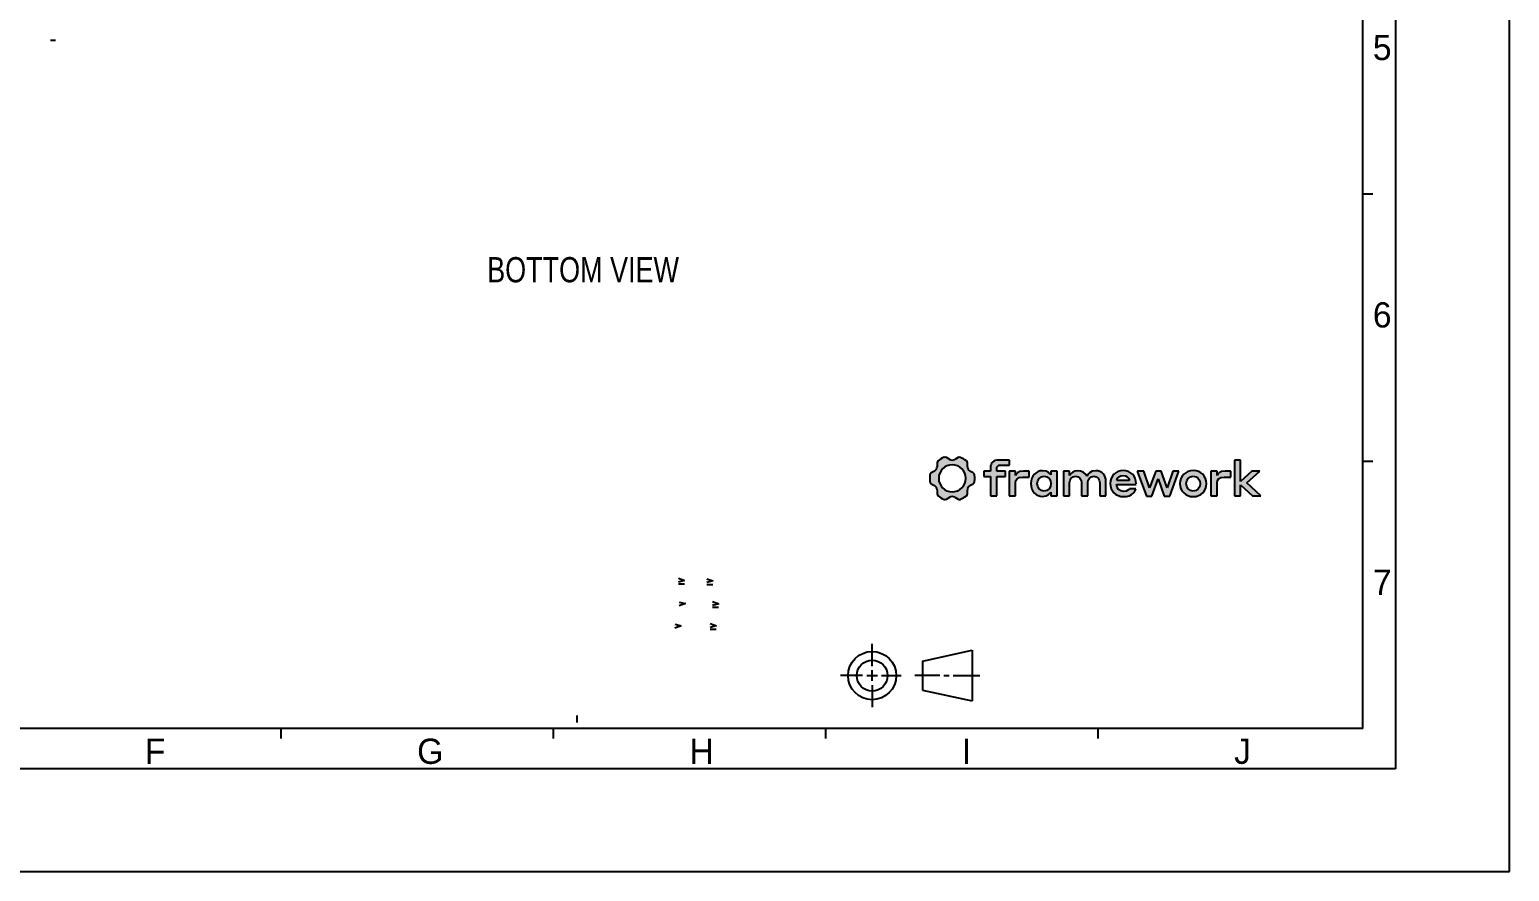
# Model space of a CAD drawing. Header units: millimetres. Extents: x 0 to 594, y 0 to 420.
# Drawn here: x 300.6 to 594, y 0 to 166.9 of the extents above; entities that cross this region are included whole.
import ezdxf

# ---------------------------------------------------------------- set-up
doc = ezdxf.new("R2010")
doc.units = ezdxf.units.MM
doc.header["$LTSCALE"] = 32.67
doc.layers.get('0').update_dxf_attribs({"linetype": 'CONTINUOUS'})
doc.styles.get("Standard").update_dxf_attribs({"font": 'txt', "width": 0.8})
doc.styles.add('TEXTSTYLE_2', font='txt')

# ---------------------------------------------------------------- blocks, each defined once
blk = doc.blocks.new('SYM301_BL0', base_point=(436.14, 48.55))
at = {"color": 2, "linetype": 'CONTINUOUS'}
for p, q in [((435.52, 49.12), (436.76, 48.66)), ((436.73, 48.66), (435.52, 48.34)), ((435.52, 47.98), (436.71, 47.98))]:
    blk.add_line(p, q, dxfattribs=at)
blk = doc.blocks.new('SYM301_BL1', base_point=(436.63, 52.94))
at = {"color": 2, "linetype": 'CONTINUOUS'}
for p, q in [((436.01, 53.51), (437.24, 53.05)), ((437.22, 53.05), (436.01, 52.73)), ((436.01, 52.37), (437.2, 52.37))]:
    blk.add_line(p, q, dxfattribs=at)
blk = doc.blocks.new('SYM301_BL2', base_point=(435.48, 57.45))
at = {"color": 2, "linetype": 'CONTINUOUS'}
for p, q in [((434.86, 58.02), (436.1, 57.56)), ((436.07, 57.56), (434.86, 57.24)), ((434.86, 56.88), (436.05, 56.88))]:
    blk.add_line(p, q, dxfattribs=at)
blk = doc.blocks.new('SYM001_BL3', base_point=(429.16, 48.62))
at = {"color": 2, "linetype": 'CONTINUOUS'}
for p, q in [((429.78, 48.69), (428.54, 48.23)), ((428.56, 49.01), (429.78, 48.69))]:
    blk.add_line(p, q, dxfattribs=at)
blk = doc.blocks.new('SYM001_BL4', base_point=(430, 53.01))
at = {"color": 2, "linetype": 'CONTINUOUS'}
for p, q in [((430.62, 53.08), (429.38, 52.62)), ((429.4, 53.39), (430.62, 53.08))]:
    blk.add_line(p, q, dxfattribs=at)
blk = doc.blocks.new('SYM301_BL5', base_point=(429.85, 57.55))
at = {"color": 2, "linetype": 'CONTINUOUS'}
for p, q in [((429.23, 58.12), (430.46, 57.66)), ((430.44, 57.66), (429.23, 57.34)), ((429.23, 56.97), (430.42, 56.97))]:
    blk.add_line(p, q, dxfattribs=at)

msp = doc.modelspace()

# ---------------------------------------------------------------- hatches: boundary and pattern name
at = {"linetype": 'CONTINUOUS'}
h = msp.add_hatch(color=2, dxfattribs=at)
h.paths.add_polyline_path([(523.09, 74.38), (524.33, 77.78), (525.57, 74.38), (526.68, 74.38), (528.47, 79.3), (527.27, 79.3), (526.15, 76.05), (524.96, 79.34), (523.86, 79.34), (522.66, 76.02), (521.53, 79.3), (520.18, 79.3), (522.01, 74.38)])
edge = h.paths.add_edge_path()
edge.add_line((492.35, 74.42), (492.35, 78.26))
edge.add_line((492.35, 78.26), (494.1, 78.26))
edge.add_line((494.1, 78.26), (494.1, 79.3))
edge.add_line((494.1, 79.3), (492.35, 79.3))
edge.add_line((492.35, 79.3), (492.35, 79.78))
edge.add_spline(control_points=[(492.35, 79.78), (492.35, 80.27), (492.58, 80.54), (493.12, 80.54)], knot_values=[0, 0, 0, 0, 1, 1, 1, 1], degree=3, periodic=0)
edge.add_line((493.12, 80.54), (494.85, 80.54))
edge.add_line((494.85, 80.54), (494.85, 81.52))
edge.add_line((494.85, 81.52), (492.75, 81.52))
edge.add_spline(control_points=[(492.75, 81.52), (491.64, 81.52), (491.11, 80.96), (491.11, 80.02)], knot_values=[0, 0, 0, 0, 1, 1, 1, 1], degree=3, periodic=0)
edge.add_line((491.11, 80.02), (491.11, 79.3))
edge.add_line((491.11, 79.3), (489.77, 79.3))
edge.add_line((489.77, 79.3), (489.77, 78.26))
edge.add_line((489.77, 78.26), (491.11, 78.26))
edge.add_line((491.11, 78.26), (491.11, 74.42))
edge.add_line((491.11, 74.42), (492.35, 74.42))
edge = h.paths.add_edge_path()
edge.add_line((496.05, 74.42), (496.05, 76.99))
edge.add_spline(control_points=[(496.05, 76.99), (496.05, 77.76), (496.43, 78.11), (497.47, 78.11)], knot_values=[0, 0, 0, 0, 1, 1, 1, 1], degree=3, periodic=0)
edge.add_line((497.47, 78.11), (498.77, 78.11))
edge.add_line((498.77, 78.11), (498.77, 79.33))
edge.add_line((498.77, 79.33), (497.63, 79.33))
edge.add_spline(control_points=[(497.63, 79.33), (496.55, 79.33), (496.18, 78.76), (496.05, 78.48)], knot_values=[0, 0, 0, 0, 1, 1, 1, 1], degree=3, periodic=0)
edge.add_line((496.05, 78.48), (496.05, 79.3))
edge.add_line((496.05, 79.3), (494.82, 79.3))
edge.add_line((494.82, 79.3), (494.82, 74.42))
edge.add_line((494.82, 74.42), (496.05, 74.42))
edge = h.paths.add_edge_path()
edge.add_line((504.31, 74.42), (504.31, 79.3))
edge.add_line((504.31, 79.3), (503.08, 79.3))
edge.add_line((503.08, 79.3), (503.08, 78.57))
edge.add_spline(control_points=[(503.08, 78.57), (502.97, 78.77), (502.48, 79.41), (501.44, 79.41)], knot_values=[0, 0, 0, 0, 1, 1, 1, 1], degree=3, periodic=0)
edge.add_spline(control_points=[(501.44, 79.41), (500.18, 79.41), (499.14, 78.44), (499.14, 76.86)], knot_values=[0, 0, 0, 0, 1, 1, 1, 1], degree=3, periodic=0)
edge.add_spline(control_points=[(499.14, 76.86), (499.14, 75.26), (500.18, 74.31), (501.43, 74.31)], knot_values=[0, 0, 0, 0, 1, 1, 1, 1], degree=3, periodic=0)
edge.add_spline(control_points=[(501.43, 74.31), (502.51, 74.31), (502.99, 74.99), (503.08, 75.19)], knot_values=[0, 0, 0, 0, 1, 1, 1, 1], degree=3, periodic=0)
edge.add_line((503.08, 75.19), (503.08, 74.42))
edge.add_line((503.08, 74.42), (504.31, 74.42))
edge = h.paths.add_edge_path()
edge.add_line((506.8, 74.42), (506.8, 77.02))
edge.add_spline(control_points=[(506.8, 77.02), (506.8, 77.78), (507.27, 78.31), (508, 78.31)], knot_values=[0, 0, 0, 0, 1, 1, 1, 1], degree=3, periodic=0)
edge.add_spline(control_points=[(508, 78.31), (508.72, 78.31), (509.16, 77.8), (509.16, 77.02)], knot_values=[0, 0, 0, 0, 1, 1, 1, 1], degree=3, periodic=0)
edge.add_line((509.16, 77.02), (509.16, 74.42))
edge.add_line((509.16, 74.42), (510.4, 74.42))
edge.add_line((510.4, 74.42), (510.4, 77.02))
edge.add_spline(control_points=[(510.4, 77.02), (510.4, 77.78), (510.87, 78.31), (511.6, 78.31)], knot_values=[0, 0, 0, 0, 1, 1, 1, 1], degree=3, periodic=0)
edge.add_spline(control_points=[(511.6, 78.31), (512.32, 78.31), (512.76, 77.8), (512.76, 77.02)], knot_values=[0, 0, 0, 0, 1, 1, 1, 1], degree=3, periodic=0)
edge.add_line((512.76, 77.02), (512.76, 74.42))
edge.add_line((512.76, 74.42), (514, 74.42))
edge.add_line((514, 74.42), (514, 77.27))
edge.add_spline(control_points=[(514, 77.27), (514, 78.51), (513.21, 79.41), (511.97, 79.41)], knot_values=[0, 0, 0, 0, 1, 1, 1, 1], degree=3, periodic=0)
edge.add_spline(control_points=[(511.97, 79.41), (510.94, 79.41), (510.4, 78.76), (510.18, 78.32)], knot_values=[0, 0, 0, 0, 1, 1, 1, 1], degree=3, periodic=0)
edge.add_spline(control_points=[(510.18, 78.32), (509.87, 78.98), (509.23, 79.41), (508.4, 79.41)], knot_values=[0, 0, 0, 0, 1, 1, 1, 1], degree=3, periodic=0)
edge.add_spline(control_points=[(508.4, 79.41), (507.52, 79.41), (506.98, 78.84), (506.8, 78.48)], knot_values=[0, 0, 0, 0, 1, 1, 1, 1], degree=3, periodic=0)
edge.add_line((506.8, 78.48), (506.8, 79.3))
edge.add_line((506.8, 79.3), (505.57, 79.3))
edge.add_line((505.57, 79.3), (505.57, 74.42))
edge.add_line((505.57, 74.42), (506.8, 74.42))
edge = h.paths.add_edge_path()
edge.add_line((536.03, 74.42), (536.03, 76.99))
edge.add_spline(control_points=[(536.03, 76.99), (536.03, 77.76), (536.4, 78.11), (537.45, 78.11)], knot_values=[0, 0, 0, 0, 1, 1, 1, 1], degree=3, periodic=0)
edge.add_line((537.45, 78.11), (538.75, 78.11))
edge.add_line((538.75, 78.11), (538.75, 79.33))
edge.add_line((538.75, 79.33), (537.61, 79.33))
edge.add_spline(control_points=[(537.61, 79.33), (536.53, 79.33), (536.15, 78.76), (536.03, 78.48)], knot_values=[0, 0, 0, 0, 1, 1, 1, 1], degree=3, periodic=0)
edge.add_line((536.03, 78.48), (536.03, 79.3))
edge.add_line((536.03, 79.3), (534.8, 79.3))
edge.add_line((534.8, 79.3), (534.8, 74.42))
edge.add_line((534.8, 74.42), (536.03, 74.42))
h.paths.add_polyline_path([(540.69, 74.42), (540.69, 76.64), (543.03, 74.42), (544.68, 74.42), (541.95, 77.02), (544.54, 79.3), (542.93, 79.3), (540.69, 77.31), (540.69, 81.52), (539.47, 81.52), (539.47, 74.42)])
edge = h.paths.add_edge_path()
edge.add_spline(control_points=[(519.98, 76.79), (519.98, 78.4), (518.92, 79.43), (517.42, 79.43)], knot_values=[0, 0, 0, 0, 1, 1, 1, 1], degree=3, periodic=0)
edge.add_spline(control_points=[(517.42, 79.43), (515.92, 79.43), (514.86, 78.38), (514.86, 76.86)], knot_values=[0, 0, 0, 0, 1, 1, 1, 1], degree=3, periodic=0)
edge.add_spline(control_points=[(514.86, 76.86), (514.86, 75.39), (515.92, 74.29), (517.51, 74.29)], knot_values=[0, 0, 0, 0, 1, 1, 1, 1], degree=3, periodic=0)
edge.add_spline(control_points=[(517.51, 74.29), (519.17, 74.29), (519.84, 75.34), (519.92, 75.85)], knot_values=[0, 0, 0, 0, 1, 1, 1, 1], degree=3, periodic=0)
edge.add_line((519.92, 75.85), (518.7, 75.85))
edge.add_spline(control_points=[(518.7, 75.85), (518.61, 75.71), (518.29, 75.32), (517.51, 75.32)], knot_values=[0, 0, 0, 0, 1, 1, 1, 1], degree=3, periodic=0)
edge.add_spline(control_points=[(517.51, 75.32), (516.7, 75.32), (516.15, 75.89), (516.09, 76.66)], knot_values=[0, 0, 0, 0, 1, 1, 1, 1], degree=3, periodic=0)
edge.add_line((516.09, 76.66), (519.98, 76.66))
edge.add_line((519.98, 76.79), (519.98, 76.66))
edge = h.paths.add_edge_path()
edge.add_spline(control_points=[(516.13, 77.51), (516.29, 78.11), (516.75, 78.47), (517.42, 78.47)], knot_values=[0, 0, 0, 0, 1, 1, 1, 1], degree=3, periodic=0)
edge.add_spline(control_points=[(517.42, 78.47), (518.04, 78.47), (518.51, 78.12), (518.68, 77.51)], knot_values=[0, 0, 0, 0, 1, 1, 1, 1], degree=3, periodic=0)
edge.add_line((518.68, 77.51), (516.13, 77.51))
edge = h.paths.add_edge_path()
edge.add_spline(control_points=[(482.36, 82.04), (482.23, 82.12), (482.06, 82.13), (481.92, 82.07)], knot_values=[0, 0, 0, 0, 1, 1, 1, 1], degree=3, periodic=0)
edge.add_arc((483.52, 77.93), 4.45, 111.0738, 129.0399)
edge.add_spline(control_points=[(480.72, 81.38), (480.59, 81.28), (480.52, 81.13), (480.52, 80.98)], knot_values=[0, 0, 0, 0, 1, 1, 1, 1], degree=3, periodic=0)
edge.add_line((480.52, 80.98), (480.52, 80.22))
edge.add_arc((479.52, 80.22), 0.999, 299.9695, 0.0076)
edge.add_line((480.02, 79.35), (479.36, 78.97))
edge.add_spline(control_points=[(479.36, 78.97), (479.23, 78.89), (479.14, 78.76), (479.11, 78.6)], knot_values=[0, 0, 0, 0, 1, 1, 1, 1], degree=3, periodic=0)
edge.add_arc((483.53, 77.91), 4.48, 171.0982, 180.0254)
edge.add_arc((483.52, 77.91), 4.47, 179.9708, 188.9106)
edge.add_spline(control_points=[(479.11, 77.21), (479.14, 77.06), (479.23, 76.92), (479.36, 76.85)], knot_values=[0, 0, 0, 0, 1, 1, 1, 1], degree=3, periodic=0)
edge.add_line((479.36, 76.85), (480.02, 76.46))
edge.add_arc((479.52, 75.6), 1, 0.0065, 59.9941)
edge.add_line((480.52, 75.6), (480.52, 74.84))
edge.add_arc((481.04, 74.84), 0.514, 180.0625, 231.2667)
edge.add_arc((483.52, 77.89), 4.45, 230.9601, 248.9263)
edge.add_spline(control_points=[(481.92, 73.74), (482.06, 73.68), (482.23, 73.7), (482.36, 73.77)], knot_values=[0, 0, 0, 0, 1, 1, 1, 1], degree=3, periodic=0)
edge.add_line((482.36, 73.77), (483.02, 74.16))
edge.add_arc((483.52, 73.29), 1, 60.0076, 119.9924)
edge.add_line((484.02, 74.16), (484.68, 73.77))
edge.add_spline(control_points=[(484.68, 73.77), (484.82, 73.7), (484.98, 73.68), (485.13, 73.74)], knot_values=[0, 0, 0, 0, 1, 1, 1, 1], degree=3, periodic=0)
edge.add_arc((483.53, 77.9), 4.45, 291.0799, 309.0176)
edge.add_arc((486.01, 74.84), 0.515, 308.8339, 359.9276)
edge.add_line((486.52, 74.84), (486.52, 75.6))
edge.add_arc((487.52, 75.6), 1, 120.0059, 179.9935)
edge.add_line((487.02, 76.46), (487.68, 76.85))
edge.add_spline(control_points=[(487.68, 76.85), (487.82, 76.92), (487.91, 77.06), (487.93, 77.21)], knot_values=[0, 0, 0, 0, 1, 1, 1, 1], degree=3, periodic=0)
edge.add_arc((483.52, 77.91), 4.47, 351.0571, 359.9975)
edge.add_arc((483.51, 77.91), 4.48, 0.0063, 8.9341)
edge.add_arc((487.42, 78.52), 0.515, 8.7367, 59.9277)
edge.add_line((487.68, 78.97), (487.02, 79.35))
edge.add_arc((487.52, 80.22), 0.999, 179.9924, 240.0306)
edge.add_line((486.52, 80.22), (486.52, 80.98))
edge.add_spline(control_points=[(486.52, 80.98), (486.52, 81.13), (486.45, 81.28), (486.33, 81.38)], knot_values=[0, 0, 0, 0, 1, 1, 1, 1], degree=3, periodic=0)
edge.add_arc((483.53, 77.92), 4.45, 50.9824, 68.9201)
edge.add_spline(control_points=[(485.13, 82.07), (484.98, 82.13), (484.82, 82.12), (484.68, 82.04)], knot_values=[0, 0, 0, 0, 1, 1, 1, 1], degree=3, periodic=0)
edge.add_line((484.68, 82.04), (484.02, 81.66))
edge.add_arc((483.52, 82.52), 0.998, 239.945, 300.055)
edge.add_line((483.02, 81.66), (482.36, 82.04))
edge = h.paths.add_edge_path()
edge.add_arc((483.52, 77.91), 2.68, 270.007, 0.0014)
edge.add_arc((483.52, 77.91), 2.68, 359.9986, 89.993)
edge.add_arc((483.52, 77.91), 2.68, 90.0058, 179.9942)
edge.add_arc((483.52, 77.91), 2.68, 180.0058, 269.9942)
edge = h.paths.add_edge_path()
edge.add_spline(control_points=[(500.39, 76.86), (500.39, 77.69), (500.93, 78.33), (501.76, 78.33)], knot_values=[0, 0, 0, 0, 1, 1, 1, 1], degree=3, periodic=0)
edge.add_spline(control_points=[(501.76, 78.33), (502.56, 78.33), (503.09, 77.69), (503.09, 76.86)], knot_values=[0, 0, 0, 0, 1, 1, 1, 1], degree=3, periodic=0)
edge.add_spline(control_points=[(503.09, 76.86), (503.09, 76.03), (502.56, 75.39), (501.76, 75.39)], knot_values=[0, 0, 0, 0, 1, 1, 1, 1], degree=3, periodic=0)
edge.add_spline(control_points=[(501.76, 75.39), (500.93, 75.39), (500.39, 76.03), (500.39, 76.86)], knot_values=[0, 0, 0, 0, 1, 1, 1, 1], degree=3, periodic=0)
edge = h.paths.add_edge_path()
edge.add_spline(control_points=[(529.93, 76.86), (529.93, 77.68), (530.49, 78.33), (531.32, 78.33)], knot_values=[0, 0, 0, 0, 1, 1, 1, 1], degree=3, periodic=0)
edge.add_spline(control_points=[(531.32, 78.33), (532.14, 78.33), (532.7, 77.69), (532.7, 76.86)], knot_values=[0, 0, 0, 0, 1, 1, 1, 1], degree=3, periodic=0)
edge.add_spline(control_points=[(532.7, 76.86), (532.7, 76.03), (532.14, 75.39), (531.32, 75.39)], knot_values=[0, 0, 0, 0, 1, 1, 1, 1], degree=3, periodic=0)
edge.add_spline(control_points=[(531.32, 75.39), (530.49, 75.39), (529.93, 76.04), (529.93, 76.86)], knot_values=[0, 0, 0, 0, 1, 1, 1, 1], degree=3, periodic=0)
edge = h.paths.add_edge_path()
edge.add_spline(control_points=[(528.68, 76.86), (528.68, 75.37), (529.81, 74.29), (531.32, 74.29)], knot_values=[0, 0, 0, 0, 1, 1, 1, 1], degree=3, periodic=0)
edge.add_spline(control_points=[(531.32, 74.29), (532.8, 74.29), (533.94, 75.37), (533.94, 76.86)], knot_values=[0, 0, 0, 0, 1, 1, 1, 1], degree=3, periodic=0)
edge.add_spline(control_points=[(533.94, 76.86), (533.94, 78.35), (532.8, 79.43), (531.32, 79.43)], knot_values=[0, 0, 0, 0, 1, 1, 1, 1], degree=3, periodic=0)
edge.add_spline(control_points=[(531.32, 79.43), (529.81, 79.43), (528.68, 78.35), (528.68, 76.86)], knot_values=[0, 0, 0, 0, 1, 1, 1, 1], degree=3, periodic=0)

# ---------------------------------------------------------------- linework, layer by layer
at = {"color": 4, "linetype": 'CONTINUOUS'}
for p, q in [((594, 0), (594, 420)), ((571.42, 405.31), (571.42, 20.31)), ((564.92, 28.31), (564.92, 397.31)), ((564.92, 134.31), (566.92, 134.31)), ((564.92, 81.31), (566.92, 81.31)), ((564.92, 28.31), (26.42, 28.31)), ((350.42, 28.31), (350.42, 26.31)), ((404.42, 28.31), (404.42, 26.31)), ((458.42, 28.31), (458.42, 26.31)), ((512.42, 28.31), (512.42, 26.31)), ((571.42, 20.31), (20.42, 20.31)), ((0, 0), (594, 0))]:
    msp.add_line(p, q, dxfattribs=at)
at = {"color": 40, "linetype": 'CONTINUOUS'}
msp.add_line((305.74, 164.7), (304.74, 164.7), dxfattribs=at)
at = {"color": 7, "linetype": 'CONTINUOUS'}
for p, q in [((480.02, 79.35), (479.36, 78.97)), ((480.52, 80.98), (480.52, 80.22)), ((483.02, 81.66), (482.36, 82.04)), ((484.68, 82.04), (484.02, 81.66)), ((486.52, 80.22), (486.52, 80.98)), ((487.68, 78.97), (487.02, 79.35)), ((491.11, 79.3), (489.77, 79.3)), ((489.77, 79.3), (489.77, 78.26)), ((491.11, 80.02), (491.11, 79.3)), ((492.35, 79.3), (492.35, 79.78)), ((494.1, 79.3), (492.35, 79.3)), ((494.85, 81.52), (492.75, 81.52)), ((493.12, 80.54), (494.85, 80.54)), ((494.1, 78.26), (494.1, 79.3)), ((496.05, 79.3), (494.82, 79.3)), ((494.82, 79.3), (494.82, 74.42)), ((494.85, 80.54), (494.85, 81.52)), ((496.05, 78.48), (496.05, 79.3)), ((498.77, 79.33), (497.63, 79.33)), ((498.77, 78.11), (498.77, 79.33)), ((504.31, 79.3), (503.08, 79.3)), ((503.08, 79.3), (503.08, 78.57)), ((504.31, 74.42), (504.31, 79.3)), ((506.8, 79.3), (505.57, 79.3)), ((505.57, 79.3), (505.57, 74.42)), ((506.8, 78.48), (506.8, 79.3)), ((521.53, 79.3), (520.18, 79.3)), ((520.18, 79.3), (522.01, 74.38)), ((522.66, 76.02), (521.53, 79.3)), ((523.86, 79.34), (522.66, 76.02)), ((524.96, 79.34), (523.86, 79.34)), ((526.15, 76.05), (524.96, 79.34)), ((527.27, 79.3), (526.15, 76.05)), ((526.68, 74.38), (528.47, 79.3)), ((528.47, 79.3), (527.27, 79.3)), ((536.03, 79.3), (534.8, 79.3)), ((534.8, 79.3), (534.8, 74.42)), ((536.03, 78.48), (536.03, 79.3)), ((538.75, 79.33), (537.61, 79.33)), ((538.75, 78.11), (538.75, 79.33)), ((540.69, 81.52), (539.47, 81.52)), ((539.47, 81.52), (539.47, 74.42)), ((540.69, 77.31), (540.69, 81.52)), ((542.93, 79.3), (540.69, 77.31)), ((541.95, 77.02), (544.54, 79.3)), ((544.54, 79.3), (542.93, 79.3)), ((479.36, 76.85), (480.02, 76.46)), ((487.02, 76.46), (487.68, 76.85)), ((489.77, 78.26), (491.11, 78.26)), ((491.11, 78.26), (491.11, 74.42)), ((492.35, 78.26), (494.1, 78.26)), ((492.35, 74.42), (492.35, 78.26)), ((496.05, 74.42), (496.05, 76.99)), ((497.47, 78.11), (498.77, 78.11)), ((506.8, 74.42), (506.8, 77.02)), ((509.16, 77.02), (509.16, 74.42)), ((510.4, 74.42), (510.4, 77.02)), ((512.76, 77.02), (512.76, 74.42)), ((514, 74.42), (514, 77.27)), ((516.09, 76.66), (519.98, 76.66)), ((518.68, 77.51), (516.13, 77.51)), ((523.09, 74.38), (524.33, 77.78)), ((524.33, 77.78), (525.57, 74.38)), ((536.03, 74.42), (536.03, 76.99)), ((537.45, 78.11), (538.75, 78.11)), ((540.69, 76.64), (543.03, 74.42)), ((540.69, 74.42), (540.69, 76.64)), ((544.68, 74.42), (541.95, 77.02)), ((480.52, 75.6), (480.52, 74.84)), ((482.36, 73.77), (483.02, 74.16)), ((484.02, 74.16), (484.68, 73.77)), ((486.52, 74.84), (486.52, 75.6)), ((491.11, 74.42), (492.35, 74.42)), ((494.82, 74.42), (496.05, 74.42)), ((503.08, 75.19), (503.08, 74.42)), ((503.08, 74.42), (504.31, 74.42)), ((505.57, 74.42), (506.8, 74.42)), ((509.16, 74.42), (510.4, 74.42)), ((512.76, 74.42), (514, 74.42)), ((519.92, 75.85), (518.7, 75.85)), ((522.01, 74.38), (523.09, 74.38)), ((525.57, 74.38), (526.68, 74.38)), ((534.8, 74.42), (536.03, 74.42)), ((539.47, 74.42), (540.69, 74.42)), ((543.03, 74.42), (544.68, 74.42)), ((467.64, 40.69), (467.64, 45.09)), ((477.61, 41.68), (487.49, 43.83)), ((477.61, 41.68), (477.61, 35.94)), ((487.49, 43.83), (487.49, 33.79)), ((465.76, 38.81), (461.36, 38.81)), ((466.57, 38.81), (468.71, 38.81)), ((467.64, 37.74), (467.64, 39.88)), ((469.52, 38.81), (473.42, 38.81)), ((481.08, 38.81), (476.11, 38.81)), ((481.87, 38.81), (482.9, 38.81)), ((483.7, 38.81), (488.99, 38.81)), ((467.64, 36.93), (467.64, 32.53)), ((477.61, 35.94), (487.49, 33.79)), ((409.18, 29.52), (409.18, 30.87))]:
    msp.add_line(p, q, dxfattribs=at)
for radius in [4.78, 3.06]:
    msp.add_circle((467.64, 38.81), radius, dxfattribs=at)
for centre, radius, start, end in [((479.52, 80.22), 0.999, 299.9695, 0.0076), ((483.52, 77.93), 4.45, 111.0738, 129.0399), ((483.52, 77.91), 2.68, 90.0058, 179.9942), ((483.52, 82.52), 0.998, 239.945, 300.055), ((483.52, 77.91), 2.68, 359.9986, 89.993), ((483.53, 77.92), 4.45, 50.9824, 68.9201), ((487.52, 80.22), 0.999, 179.9924, 240.0306), ((483.53, 77.91), 4.48, 171.0982, 180.0254), ((483.52, 77.91), 4.47, 179.9708, 188.9106), ((479.52, 75.6), 1, 0.0065, 59.9941), ((483.52, 77.91), 2.68, 180.0058, 269.9942), ((483.52, 77.91), 2.68, 270.007, 0.0014), ((487.52, 75.6), 1, 120.0059, 179.9935), ((487.42, 78.52), 0.515, 8.7367, 59.9277), ((483.51, 77.91), 4.48, 0.0063, 8.9341), ((483.52, 77.91), 4.47, 351.0571, 359.9975), ((481.04, 74.84), 0.514, 180.0625, 231.2667), ((483.52, 77.89), 4.45, 230.9601, 248.9263), ((483.52, 73.29), 1, 60.0076, 119.9924), ((483.53, 77.9), 4.45, 291.0799, 309.0176), ((486.01, 74.84), 0.515, 308.8339, 359.9276)]:
    msp.add_arc(centre, radius, start, end, dxfattribs=at)
for points in [[(480.72, 81.38), (480.59, 81.28), (480.52, 81.13), (480.52, 80.98)], [(482.36, 82.04), (482.23, 82.12), (482.06, 82.13), (481.92, 82.07)], [(485.13, 82.07), (484.98, 82.13), (484.82, 82.12), (484.68, 82.04)], [(486.52, 80.98), (486.52, 81.13), (486.45, 81.28), (486.33, 81.38)], [(492.75, 81.52), (491.64, 81.52), (491.11, 80.96), (491.11, 80.02)], [(492.35, 79.78), (492.35, 80.27), (492.58, 80.54), (493.12, 80.54)], [(497.63, 79.33), (496.55, 79.33), (496.18, 78.76), (496.05, 78.48)], [(501.44, 79.41), (500.18, 79.41), (499.14, 78.44), (499.14, 76.86)], [(503.08, 78.57), (502.97, 78.77), (502.48, 79.41), (501.44, 79.41)], [(508.4, 79.41), (507.52, 79.41), (506.98, 78.84), (506.8, 78.48)], [(510.18, 78.32), (509.87, 78.98), (509.23, 79.41), (508.4, 79.41)], [(511.97, 79.41), (510.94, 79.41), (510.4, 78.76), (510.18, 78.32)], [(514, 77.27), (514, 78.51), (513.21, 79.41), (511.97, 79.41)], [(517.42, 79.43), (515.92, 79.43), (514.86, 78.38), (514.86, 76.86)], [(519.98, 76.79), (519.98, 78.4), (518.92, 79.43), (517.42, 79.43)], [(531.32, 79.43), (529.81, 79.43), (528.68, 78.35), (528.68, 76.86)], [(533.94, 76.86), (533.94, 78.35), (532.8, 79.43), (531.32, 79.43)], [(537.61, 79.33), (536.53, 79.33), (536.15, 78.76), (536.03, 78.48)], [(479.36, 78.97), (479.23, 78.89), (479.14, 78.76), (479.11, 78.6)], [(479.11, 77.21), (479.14, 77.06), (479.23, 76.92), (479.36, 76.85)], [(487.68, 76.85), (487.82, 76.92), (487.91, 77.06), (487.93, 77.21)], [(496.05, 76.99), (496.05, 77.76), (496.43, 78.11), (497.47, 78.11)], [(499.14, 76.86), (499.14, 75.26), (500.18, 74.31), (501.43, 74.31)], [(500.39, 76.86), (500.39, 77.69), (500.93, 78.33), (501.76, 78.33)], [(501.76, 75.39), (500.93, 75.39), (500.39, 76.03), (500.39, 76.86)], [(501.76, 78.33), (502.56, 78.33), (503.09, 77.69), (503.09, 76.86)], [(503.09, 76.86), (503.09, 76.03), (502.56, 75.39), (501.76, 75.39)], [(506.8, 77.02), (506.8, 77.78), (507.27, 78.31), (508, 78.31)], [(508, 78.31), (508.72, 78.31), (509.16, 77.8), (509.16, 77.02)], [(510.4, 77.02), (510.4, 77.78), (510.87, 78.31), (511.6, 78.31)], [(511.6, 78.31), (512.32, 78.31), (512.76, 77.8), (512.76, 77.02)], [(514.86, 76.86), (514.86, 75.39), (515.92, 74.29), (517.51, 74.29)], [(517.51, 75.32), (516.7, 75.32), (516.15, 75.89), (516.09, 76.66)], [(516.13, 77.51), (516.29, 78.11), (516.75, 78.47), (517.42, 78.47)], [(517.42, 78.47), (518.04, 78.47), (518.51, 78.12), (518.68, 77.51)], [(528.68, 76.86), (528.68, 75.37), (529.81, 74.29), (531.32, 74.29)], [(529.93, 76.86), (529.93, 77.68), (530.49, 78.33), (531.32, 78.33)], [(531.32, 75.39), (530.49, 75.39), (529.93, 76.04), (529.93, 76.86)], [(531.32, 78.33), (532.14, 78.33), (532.7, 77.69), (532.7, 76.86)], [(532.7, 76.86), (532.7, 76.03), (532.14, 75.39), (531.32, 75.39)], [(531.32, 74.29), (532.8, 74.29), (533.94, 75.37), (533.94, 76.86)], [(536.03, 76.99), (536.03, 77.76), (536.4, 78.11), (537.45, 78.11)], [(481.92, 73.74), (482.06, 73.68), (482.23, 73.7), (482.36, 73.77)], [(484.68, 73.77), (484.82, 73.7), (484.98, 73.68), (485.13, 73.74)], [(501.43, 74.31), (502.51, 74.31), (502.99, 74.99), (503.08, 75.19)], [(517.51, 74.29), (519.17, 74.29), (519.84, 75.34), (519.92, 75.85)], [(518.7, 75.85), (518.61, 75.71), (518.29, 75.32), (517.51, 75.32)]]:
    msp.add_open_spline(points, degree=3, dxfattribs=at)

# ---------------------------------------------------------------- block references
at = {"color": 2, "linetype": 'CONTINUOUS'}
for name, p in [('SYM301_BL5', (429.85, 57.55)), ('SYM301_BL2', (435.48, 57.45)), ('SYM001_BL4', (430, 53.01)), ('SYM301_BL1', (436.63, 52.94)), ('SYM001_BL3', (429.16, 48.62)), ('SYM301_BL0', (436.14, 48.55))]:
    msp.add_blockref(name, p, dxfattribs=at)

# ---------------------------------------------------------------- texts
at = {"color": 2, "linetype": 'CONTINUOUS', "char_height": 5, "width": 5, "attachment_point": 1, "line_spacing_factor": 0.9, "style": 'TEXTSTYLE_2'}
for s, insert in [('5', (566.92, 165.81)), ('6', (566.92, 112.81)), ('7', (566.92, 59.81)), ('F', (323.42, 26.31)), ('G', (377.42, 26.31)), ('H', (431.42, 26.31)), ('I', (485.42, 26.31)), ('J', (539.42, 26.31))]:
    msp.add_mtext(s, dxfattribs=dict(at, insert=insert))
at = {"color": 2, "linetype": 'CONTINUOUS', "insert": (391.31, 121.76), "char_height": 5, "width": 44, "attachment_point": 1, "line_spacing_factor": 0.9}
msp.add_mtext('BOTTOM VIEW', dxfattribs=at)

doc.saveas('drawing.dxf')
